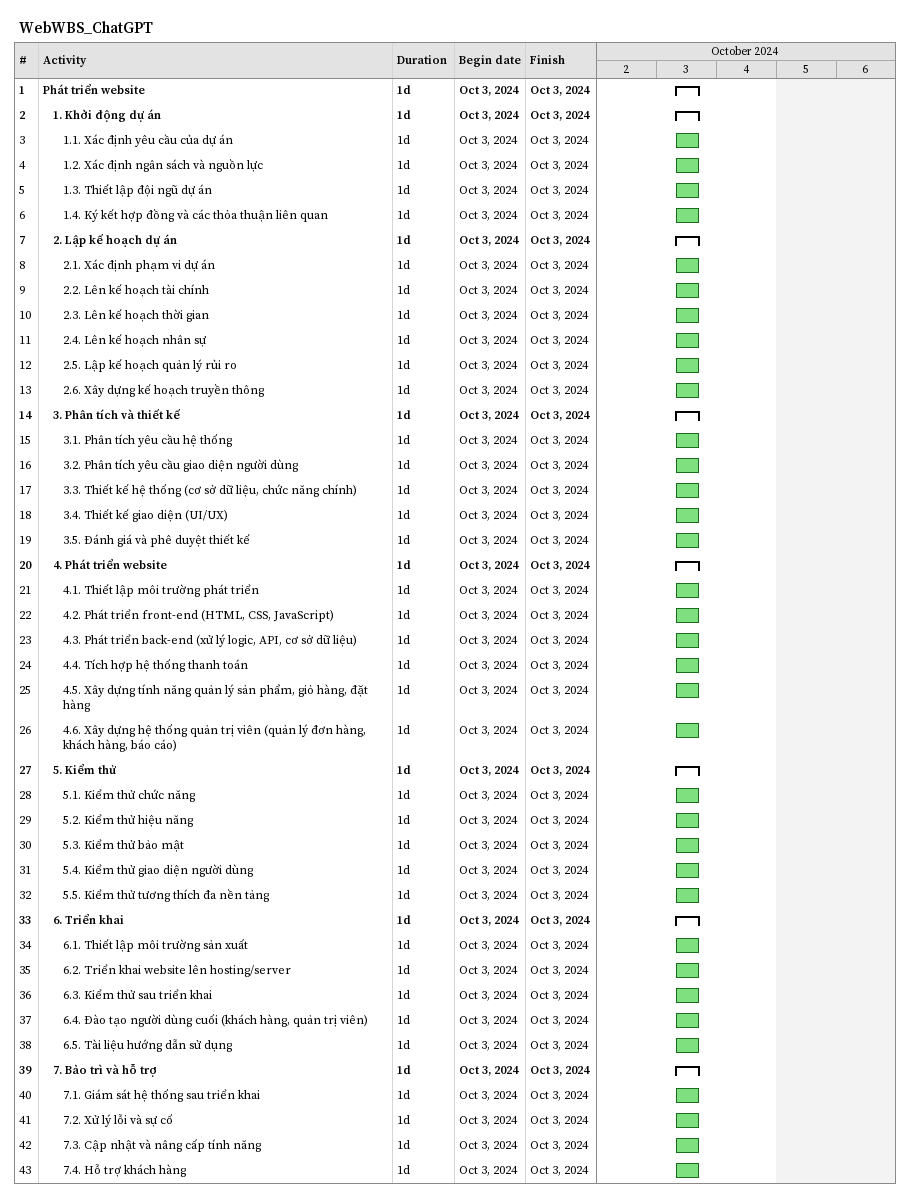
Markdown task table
WebWBS_ChatGPT

| ID | Level | Task | Duration | Start | Finish |
|---|---|---|---|---|---|
| 1 | 1 | **Phát triển website** | 1d | 2024-10-03 | 2024-10-03 |
| 2 | 2 | **1. Khởi động dự án** | 1d | 2024-10-03 | 2024-10-03 |
| 3 | 3 | 1.1. Xác định yêu cầu của dự án | 1d | 2024-10-03 | 2024-10-03 |
| 4 | 3 | 1.2. Xác định ngân sách và nguồn lực | 1d | 2024-10-03 | 2024-10-03 |
| 5 | 3 | 1.3. Thiết lập đội ngũ dự án | 1d | 2024-10-03 | 2024-10-03 |
| 6 | 3 | 1.4. Ký kết hợp đồng và các thỏa thuận liên quan | 1d | 2024-10-03 | 2024-10-03 |
| 7 | 2 | **2. Lập kế hoạch dự án** | 1d | 2024-10-03 | 2024-10-03 |
| 8 | 3 | 2.1. Xác định phạm vi dự án | 1d | 2024-10-03 | 2024-10-03 |
| 9 | 3 | 2.2. Lên kế hoạch tài chính | 1d | 2024-10-03 | 2024-10-03 |
| 10 | 3 | 2.3. Lên kế hoạch thời gian | 1d | 2024-10-03 | 2024-10-03 |
| 11 | 3 | 2.4. Lên kế hoạch nhân sự | 1d | 2024-10-03 | 2024-10-03 |
| 12 | 3 | 2.5. Lập kế hoạch quản lý rủi ro | 1d | 2024-10-03 | 2024-10-03 |
| 13 | 3 | 2.6. Xây dựng kế hoạch truyền thông | 1d | 2024-10-03 | 2024-10-03 |
| 14 | 2 | **3. Phân tích và thiết kế** | 1d | 2024-10-03 | 2024-10-03 |
| 15 | 3 | 3.1. Phân tích yêu cầu hệ thống | 1d | 2024-10-03 | 2024-10-03 |
| 16 | 3 | 3.2. Phân tích yêu cầu giao diện người dùng | 1d | 2024-10-03 | 2024-10-03 |
| 17 | 3 | 3.3. Thiết kế hệ thống (cơ sở dữ liệu, chức năng chính) | 1d | 2024-10-03 | 2024-10-03 |
| 18 | 3 | 3.4. Thiết kế giao diện (UI/UX) | 1d | 2024-10-03 | 2024-10-03 |
| 19 | 3 | 3.5. Đánh giá và phê duyệt thiết kế | 1d | 2024-10-03 | 2024-10-03 |
| 20 | 2 | **4. Phát triển website** | 1d | 2024-10-03 | 2024-10-03 |
| 21 | 3 | 4.1. Thiết lập môi trường phát triển | 1d | 2024-10-03 | 2024-10-03 |
| 22 | 3 | 4.2. Phát triển front-end (HTML, CSS, JavaScript) | 1d | 2024-10-03 | 2024-10-03 |
| 23 | 3 | 4.3. Phát triển back-end (xử lý logic, API, cơ sở dữ liệu) | 1d | 2024-10-03 | 2024-10-03 |
| 24 | 3 | 4.4. Tích hợp hệ thống thanh toán | 1d | 2024-10-03 | 2024-10-03 |
| 25 | 3 | 4.5. Xây dựng tính năng quản lý sản phẩm, giỏ hàng, đặt hàng | 1d | 2024-10-03 | 2024-10-03 |
| 26 | 3 | 4.6. Xây dựng hệ thống quản trị viên (quản lý đơn hàng, khách hàng, báo cáo) | 1d | 2024-10-03 | 2024-10-03 |
| 27 | 2 | **5. Kiểm thử** | 1d | 2024-10-03 | 2024-10-03 |
| 28 | 3 | 5.1. Kiểm thử chức năng | 1d | 2024-10-03 | 2024-10-03 |
| 29 | 3 | 5.2. Kiểm thử hiệu năng | 1d | 2024-10-03 | 2024-10-03 |
| 30 | 3 | 5.3. Kiểm thử bảo mật | 1d | 2024-10-03 | 2024-10-03 |
| 31 | 3 | 5.4. Kiểm thử giao diện người dùng | 1d | 2024-10-03 | 2024-10-03 |
| 32 | 3 | 5.5. Kiểm thử tương thích đa nền tảng | 1d | 2024-10-03 | 2024-10-03 |
| 33 | 2 | **6. Triển khai** | 1d | 2024-10-03 | 2024-10-03 |
| 34 | 3 | 6.1. Thiết lập môi trường sản xuất | 1d | 2024-10-03 | 2024-10-03 |
| 35 | 3 | 6.2. Triển khai website lên hosting/server | 1d | 2024-10-03 | 2024-10-03 |
| 36 | 3 | 6.3. Kiểm thử sau triển khai | 1d | 2024-10-03 | 2024-10-03 |
| 37 | 3 | 6.4. Đào tạo người dùng cuối (khách hàng, quản trị viên) | 1d | 2024-10-03 | 2024-10-03 |
| 38 | 3 | 6.5. Tài liệu hướng dẫn sử dụng | 1d | 2024-10-03 | 2024-10-03 |
| 39 | 2 | **7. Bảo trì và hỗ trợ** | 1d | 2024-10-03 | 2024-10-03 |
| 40 | 3 | 7.1. Giám sát hệ thống sau triển khai | 1d | 2024-10-03 | 2024-10-03 |
| 41 | 3 | 7.2. Xử lý lỗi và sự cố | 1d | 2024-10-03 | 2024-10-03 |
| 42 | 3 | 7.3. Cập nhật và nâng cấp tính năng | 1d | 2024-10-03 | 2024-10-03 |
| 43 | 3 | 7.4. Hỗ trợ khách hàng | 1d | 2024-10-03 | 2024-10-03 |
